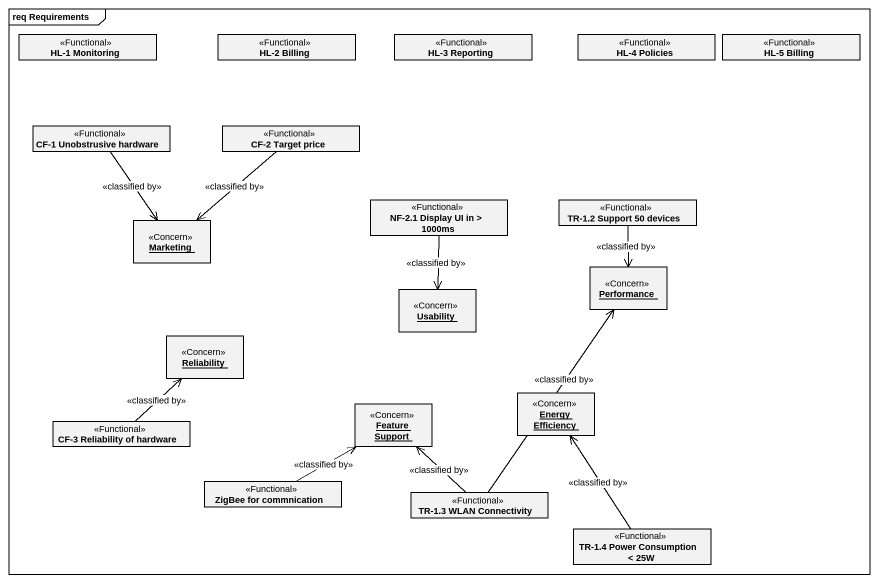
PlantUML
@startuml
mainframe req Requirements
hide circle
hide empty members
class "HL-1 Monitoring" as HL_1_Monitoring <<Functional>>
class "HL-2 Billing" as HL_2_Billing <<Functional>>
class "HL-3 Reporting" as HL_3_Reporting <<Functional>>
class "HL-4 Policies" as HL_4_Policies <<Functional>>
class "HL-5 Billing" as HL_5_Billing <<Functional>>
class "CF-1 Unobstrusive hardware" as CF_1_Unobstrusive_hardware <<Functional>>
class "CF-2 Target price" as CF_2_Target_price <<Functional>>
object Marketing <<Concern>>
class "NF-2.1 Display UI in > 1000ms" as NF_2_1_Display_UI_in_1000ms <<Functional>>
class "TR-1.2 Support 50 devices" as TR_1_2_Support_50_devices <<Functional>>
object Performance <<Concern>>
object Usability <<Concern>>
object Reliability <<Concern>>
class "CF-3 Reliability of hardware" as CF_3_Reliability_of_hardware <<Functional>>
object "Feature Support" as Feature_Support <<Concern>>
object "Energy Efficiency" as Energy_Efficiency <<Concern>>
class "ZigBee for commnication" as ZigBee_for_commnication <<Functional>>
class "TR-1.3 WLAN Connectivity" as TR_1_3_WLAN_Connectivity <<Functional>>
class "TR-1.4 Power Consumption < 25W" as TR_1_4_Power_Consumption_25W <<Functional>>
CF_1_Unobstrusive_hardware --> Marketing : <<classified by>>
CF_2_Target_price --> Marketing : <<classified by>>
NF_2_1_Display_UI_in_1000ms --> Usability : <<classified by>>
TR_1_2_Support_50_devices --> Performance : <<classified by>>
CF_3_Reliability_of_hardware -up-> Reliability : <<classified by>>
ZigBee_for_commnication -right-> Feature_Support : <<classified by>>
TR_1_3_WLAN_Connectivity -up-> Performance : <<classified by>>
TR_1_3_WLAN_Connectivity -up-> Feature_Support : <<classified by>>
TR_1_4_Power_Consumption_25W -up-> Energy_Efficiency : <<classified by>>
@enduml
